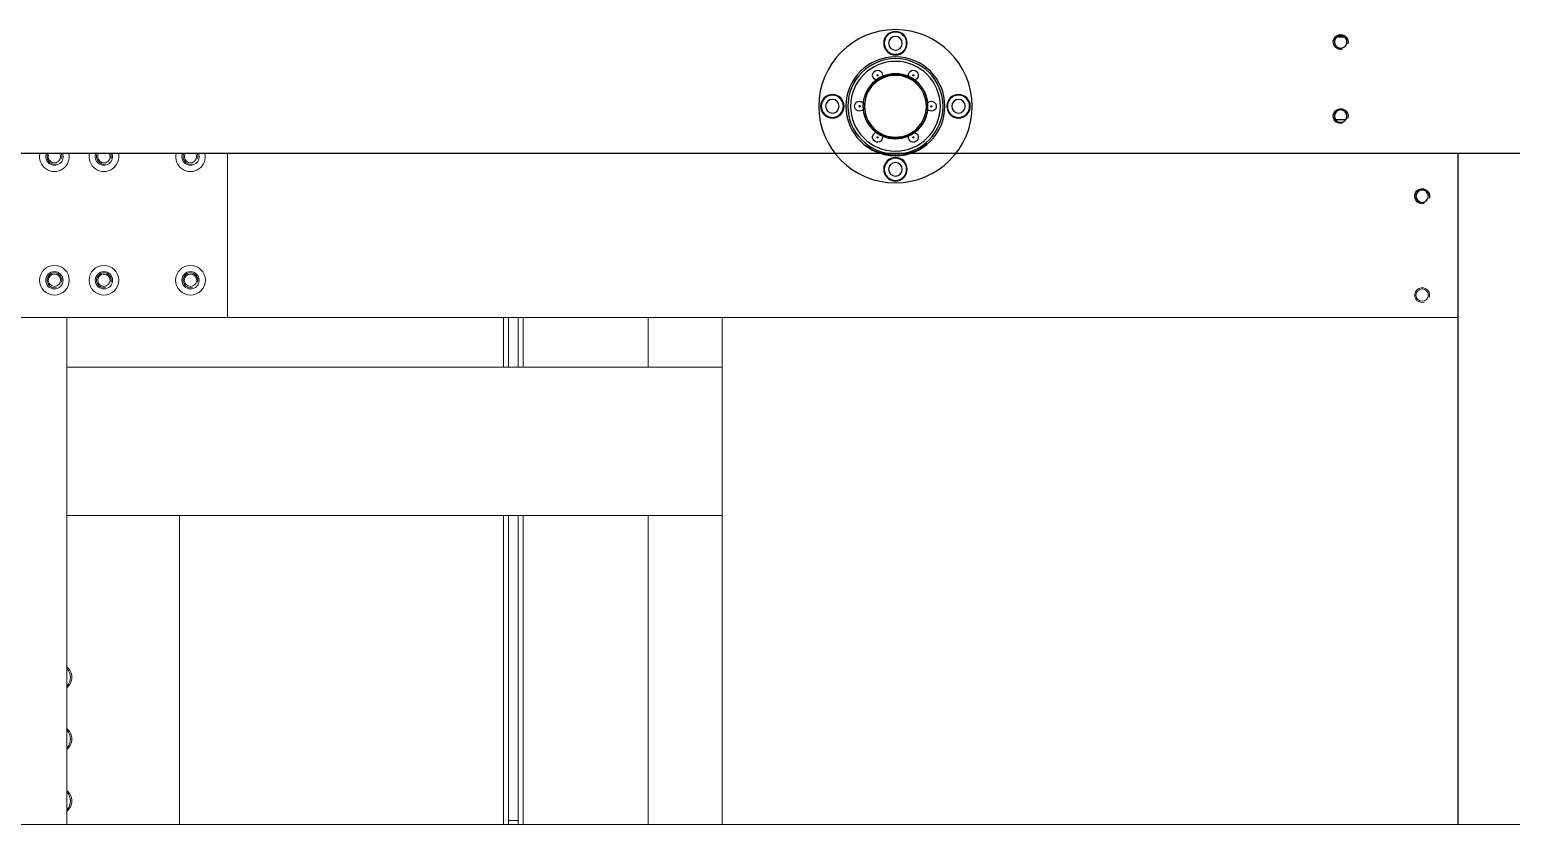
# Model space of a CAD drawing. Header units: millimetres. Extents: x -1052 to 3351, y 0 to 2015.
# Drawn here: x -223.46 to -214.6, y 1702.45 to 1707.2 of the extents above; entities that cross this region are included whole.
import ezdxf

# ---------------------------------------------------------------- set-up
doc = ezdxf.new("R2010")
doc.units = ezdxf.units.MM
doc.layers.add('@ New Renovation', color=7, linetype='Continuous')
for name, color, linetype, lineweight in [('AM_CL', 7, 'Continuous', 15), ('ISO4762-M6X30-10_9SOLIDLINE！实线层', 7, 'Continuous', 18), ('QJ_RECTANGULAR_TUBSOLIDLINE！实线层', 7, 'Continuous', 18), ('QJ_SQUARE_TUBE_120SOLIDLINE！实线层', 7, 'Continuous', 18), ('QZDB-4-1SOLIDLINE！实线层', 7, 'Continuous', 18), ('QZDB-4-2-1SOLIDLINE！实线层', 7, 'Continuous', 18), ('QZDB-4-2-3SOLIDLINE！实线层', 7, 'Continuous', 18), ('QZDBHC-2-1-LSOLIDLINE！实线层', 7, 'Continuous', 18)]:
    doc.layers.add(name, color=color, linetype=linetype, lineweight=lineweight)

# ---------------------------------------------------------------- blocks, each defined once
blk = doc.blocks.new('*X870')
at = {"layer": '@ New Renovation', "color": 0, "linetype": 'Continuous'}
for p, q in [((-2636.08, 863.3), (-2636.08, -394.7)), ((-2639.03, 486.22), (-2639.13, 486.22)), ((-2638.02, 484.73), (-2638.12, 484.73)), ((-2638.01, 484.72), (-2638.11, 484.72)), ((-2637.79, 484.35), (-2637.89, 484.35)), ((-2637.76, 484.3), (-2637.86, 484.3)), ((-2637.04, 482.94), (-2637.14, 482.94)), ((-2636.92, 482.67), (-2637.02, 482.67)), ((-2636.84, 482.49), (-2636.94, 482.49)), ((-2636.43, 481.51), (-2636.53, 481.51)), ((-2636.5, 481.45), (-2636.4, 481.45)), ((-2636.2, 480.9), (-2636.3, 480.9)), ((-2636.14, 480.73), (-2636.24, 480.73)), ((-2635.91, 480), (-2636.01, 480)), ((-2635.84, 479.76), (-2635.94, 479.76)), ((-2635.72, 479.32), (-2635.82, 479.32)), ((-2635.55, 478.59), (-2635.65, 478.59)), ((-2635.35, 477.55), (-2635.45, 477.55)), ((-2635.27, 477.01), (-2635.37, 477.01)), ((-2635.17, 476.19), (-2635.27, 476.19)), ((-2635.14, 475.88), (-2635.24, 475.88)), ((-2635.14, 475.82), (-2635.24, 475.82)), ((-2635.13, 475.69), (-2635.23, 475.69)), ((-2635.09, 473.83), (-2635.19, 473.83)), ((-2635.09, 473.69), (-2635.19, 473.69)), ((-2635.18, 474.41), (-2635.08, 474.41)), ((-2635.08, 473.96), (-2635.18, 473.96)), ((-2636.46, 467.26), (-2636.36, 467.26)), ((-2635.98, 468.36), (-2636.08, 468.36)), ((-2635.86, 468.78), (-2635.96, 468.78)), ((-2635.7, 469.78), (-2635.6, 469.78)), ((-2635.55, 470), (-2635.65, 470)), ((-2635.53, 470.06), (-2635.63, 470.06)), ((-2635.52, 470.11), (-2635.62, 470.11)), ((-2635.28, 471.47), (-2635.38, 471.47)), ((-2635.24, 471.78), (-2635.34, 471.78)), ((-2635.22, 471.92), (-2635.32, 471.92)), ((-2635.19, 472.2), (-2635.29, 472.2)), ((-2639.78, 461.41), (-2639.88, 461.41)), ((-2638.6, 463.11), (-2638.5, 463.11)), ((-2637.89, 464.07), (-2637.99, 464.07)), ((-2637.53, 464.71), (-2637.63, 464.71)), ((-2637.3, 465.34), (-2637.2, 465.34)), ((-2683.08, 292.8), (-2683.08, 295.79)), ((-2649.68, 296.37), (-2649.68, 292.23)), ((-2364.58, 246.8), (-2636.08, 246.8))]:
    blk.add_line(p, q, dxfattribs=at)
for points in [[(-2666.98, 483.44), (-2666.86, 483.4), (-2666.74, 483.34), (-2666.64, 483.29)], [(-2665.65, 481.86), (-2665.63, 481.63), (-2665.63, 481.39), (-2665.67, 481.13), (-2665.75, 480.86), (-2665.87, 480.6), (-2666.02, 480.35), (-2666.2, 480.14), (-2666.42, 479.95), (-2666.66, 479.79), (-2666.92, 479.67)]]:
    blk.add_lwpolyline(points, dxfattribs=at)
for centre, radius in [((-2655.08, 474.3), 31), ((-2655.08, 499.8), 4.75), ((-2655.08, 499.8), 4.5), ((-2655.08, 499.8), 2.75), ((-2655.08, 474.3), 20), ((-2655.08, 474.3), 19.25), ((-2655.08, 474.3), 18.15), ((-2655.08, 474.3), 13.15), ((-2655.08, 474.3), 12.5), ((-2680.58, 474.3), 4.75), ((-2680.58, 474.3), 4.5), ((-2680.58, 474.3), 2.75), ((-2629.58, 474.3), 4.75), ((-2629.58, 474.3), 4.5), ((-2629.58, 474.3), 2.75), ((-2655.08, 448.8), 4.75), ((-2655.08, 448.8), 4.5), ((-2655.08, 448.8), 2.75), ((-2681.08, 294.3), 2.5), ((-2651.08, 294.3), 2.5), ((-2618.68, 261.35), 2.5)]:
    blk.add_circle(centre, radius, dxfattribs=at)
for centre, radius, start, end in [((-2655.08, 474.3), 13, 35.57901, 144.42099), ((-2655.08, 488.8), 2, 308.72364, 231.42857), ((-2655.08, 488.8), 2.01, 230.98479, 309.01521), ((-2655.18, 474.3), 20, 319.88911, 36.58166), ((-2667.64, 481.55), 2, 8.72364, 291.27636), ((-2655.08, 474.3), 13, 155.57901, 204.42099), ((-2655.08, 474.3), 13, 155.52273, 155.57901), ((-2655.08, 474.3), 13, 144.47727, 155.52273), ((-2667.64, 481.55), 2, 291.27636, 291.42857), ((-2655.08, 474.3), 13, 144.42099, 144.47727), ((-2642.52, 481.55), 2.01, 170.98479, 249.01521), ((-2655.08, 474.3), 13, 35.52273, 35.57901), ((-2642.52, 481.55), 2, 248.72364, 171.27636), ((-2642.52, 481.55), 2, 171.27636, 171.42857), ((-2655.08, 474.3), 13, 24.47727, 35.52273), ((-2655.08, 474.3), 13, 24.42099, 24.47727), ((-2655.08, 474.3), 13, 0, 24.42099), ((-2655.08, 474.3), 13, 335.57901, 0), ((-2667.64, 467.05), 2, 68.72364, 351.27636), ((-2655.08, 474.3), 13, 204.42099, 204.47727), ((-2667.64, 467.05), 2.01, 350.98479, 69.01521), ((-2655.08, 474.3), 13, 204.47727, 215.52273), ((-2642.52, 467.05), 2.01, 110.98479, 189.01521), ((-2642.52, 467.05), 2, 188.72364, 111.27636), ((-2655.08, 474.3), 13, 324.47727, 335.52273), ((-2655.08, 474.3), 13, 335.52273, 335.57901), ((-2642.52, 467.05), 2, 111.27636, 111.42857), ((-2667.64, 467.05), 2, 351.27636, 351.42857), ((-2655.08, 474.3), 13, 215.52273, 215.57901), ((-2655.08, 474.3), 13, 215.57901, 324.42099), ((-2655.08, 459.8), 2, 128.72364, 51.42857), ((-2655.08, 459.8), 2.01, 50.98479, 129.01521), ((-2655.08, 474.3), 13, 324.42099, 324.47727), ((-2681.08, 294.3), 3, 345, 285), ((-2651.08, 294.3), 3, 345, 285), ((-2618.68, 261.35), 3, 345, 285)]:
    blk.add_arc(centre, radius, start, end, dxfattribs=at)
for points, knots in [([(-2655.08, 489), (-2655.15, 489), (-2655.29, 488.92), (-2655.29, 488.68), (-2655.15, 488.6), (-2655.08, 488.6)], [0, 0, 0, 0, 0.2066602, 0.4124492, 0.6202908, 0.6202908, 0.6202908, 0.6202908]), ([(-2654.88, 488.8), (-2654.88, 488.86), (-2654.96, 489), (-2655.2, 489), (-2655.28, 488.86), (-2655.28, 488.8)], [0, 0, 0, 0, 0.2064947, 0.4125739, 0.620463, 0.620463, 0.620463, 0.620463]), ([(-2654.88, 488.8), (-2654.88, 488.73), (-2654.96, 488.59), (-2655.2, 488.59), (-2655.28, 488.73), (-2655.28, 488.8)], [0, 0, 0, 0, 0.2064102, 0.4124773, 0.6202807, 0.6202807, 0.6202807, 0.6202807]), ([(-2655.08, 488.6), (-2655.01, 488.6), (-2654.87, 488.67), (-2654.87, 488.91), (-2655.01, 489), (-2655.08, 489)], [0, 0, 0, 0, 0.2065304, 0.4124013, 0.6202998, 0.6202998, 0.6202998, 0.6202998]), ([(-2667.54, 481.72), (-2667.6, 481.75), (-2667.76, 481.75), (-2667.88, 481.55), (-2667.8, 481.41), (-2667.74, 481.37)], [0, 0, 0, 0, 0.2064025, 0.4123888, 0.6201823, 0.6201823, 0.6201823, 0.6201823]), ([(-2667.54, 481.72), (-2667.6, 481.75), (-2667.76, 481.75), (-2667.88, 481.55), (-2667.8, 481.41), (-2667.74, 481.37)], [0, 0, 0, 0, 0.2064472, 0.4124784, 0.6203182, 0.6203182, 0.6203182, 0.6203182]), ([(-2667.54, 481.72), (-2667.6, 481.75), (-2667.76, 481.75), (-2667.88, 481.55), (-2667.8, 481.41), (-2667.74, 481.37)], [0, 0, 0, 0, 0.2064524, 0.4125033, 0.6203483, 0.6203483, 0.6203483, 0.6203483]), ([(-2667.74, 481.37), (-2667.68, 481.34), (-2667.52, 481.34), (-2667.4, 481.54), (-2667.48, 481.69), (-2667.54, 481.72)], [0, 0, 0, 0, 0.2064556, 0.4125677, 0.6204166, 0.6204166, 0.6204166, 0.6204166]), ([(-2667.74, 481.37), (-2667.68, 481.34), (-2667.52, 481.34), (-2667.4, 481.54), (-2667.48, 481.69), (-2667.54, 481.72)], [0, 0, 0, 0, 0.206431, 0.4125214, 0.6203457, 0.6203457, 0.6203457, 0.6203457]), ([(-2642.52, 481.75), (-2642.59, 481.75), (-2642.73, 481.67), (-2642.73, 481.43), (-2642.59, 481.35), (-2642.52, 481.35)], [0, 0, 0, 0, 0.2059854, 0.4120309, 0.620168, 0.620168, 0.620168, 0.620168]), ([(-2642.62, 481.72), (-2642.68, 481.69), (-2642.76, 481.55), (-2642.64, 481.34), (-2642.48, 481.34), (-2642.42, 481.37)], [0, 0, 0, 0, 0.206367, 0.4123905, 0.6201491, 0.6201491, 0.6201491, 0.6201491]), ([(-2642.62, 481.72), (-2642.68, 481.69), (-2642.76, 481.55), (-2642.64, 481.34), (-2642.48, 481.34), (-2642.42, 481.37)], [0, 0, 0, 0, 0.2063877, 0.4124347, 0.6202141, 0.6202141, 0.6202141, 0.6202141]), ([(-2642.42, 481.37), (-2642.36, 481.41), (-2642.28, 481.55), (-2642.4, 481.75), (-2642.56, 481.75), (-2642.62, 481.72)], [0, 0, 0, 0, 0.2064911, 0.412566, 0.6204498, 0.6204498, 0.6204498, 0.6204498]), ([(-2642.42, 481.37), (-2642.36, 481.41), (-2642.28, 481.55), (-2642.4, 481.75), (-2642.56, 481.75), (-2642.62, 481.72)], [0, 0, 0, 0, 0.2064963, 0.4125909, 0.6204799, 0.6204799, 0.6204799, 0.6204799]), ([(-2642.52, 481.35), (-2642.46, 481.35), (-2642.31, 481.42), (-2642.31, 481.66), (-2642.46, 481.75), (-2642.52, 481.75)], [0, 0, 0, 0, 0.2060529, 0.4122126, 0.6204306, 0.6204306, 0.6204306, 0.6204306]), ([(-2667.64, 467.25), (-2667.7, 467.25), (-2667.85, 467.17), (-2667.85, 466.93), (-2667.7, 466.85), (-2667.64, 466.85)], [0, 0, 0, 0, 0.2059733, 0.4120534, 0.6201899, 0.6201899, 0.6201899, 0.6201899]), ([(-2667.74, 467.22), (-2667.8, 467.19), (-2667.88, 467.05), (-2667.76, 466.84), (-2667.6, 466.84), (-2667.54, 466.87)], [0, 0, 0, 0, 0.2064032, 0.4123909, 0.6201866, 0.6201866, 0.6201866, 0.6201866]), ([(-2667.74, 467.22), (-2667.8, 467.19), (-2667.88, 467.05), (-2667.76, 466.84), (-2667.6, 466.84), (-2667.54, 466.87)], [0, 0, 0, 0, 0.2064084, 0.4124158, 0.6202167, 0.6202167, 0.6202167, 0.6202167]), ([(-2667.54, 466.87), (-2667.48, 466.91), (-2667.4, 467.05), (-2667.52, 467.25), (-2667.68, 467.25), (-2667.74, 467.22)], [0, 0, 0, 0, 0.2064534, 0.412564, 0.6204122, 0.6204122, 0.6204122, 0.6204122]), ([(-2667.54, 466.87), (-2667.48, 466.91), (-2667.4, 467.05), (-2667.52, 467.25), (-2667.68, 467.25), (-2667.74, 467.22)], [0, 0, 0, 0, 0.2064742, 0.4126082, 0.6204773, 0.6204773, 0.6204773, 0.6204773]), ([(-2667.64, 466.85), (-2667.57, 466.85), (-2667.43, 466.92), (-2667.43, 467.16), (-2667.57, 467.25), (-2667.64, 467.25)], [0, 0, 0, 0, 0.2060651, 0.4121901, 0.6204088, 0.6204088, 0.6204088, 0.6204088]), ([(-2642.52, 467.25), (-2642.59, 467.25), (-2642.73, 467.17), (-2642.73, 466.93), (-2642.59, 466.85), (-2642.52, 466.85)], [0, 0, 0, 0, 0.2066468, 0.4127884, 0.6201646, 0.6201646, 0.6201646, 0.6201646]), ([(-2642.42, 467.22), (-2642.48, 467.25), (-2642.64, 467.25), (-2642.76, 467.05), (-2642.68, 466.91), (-2642.62, 466.87)], [0, 0, 0, 0, 0.2064534, 0.412564, 0.6204122, 0.6204122, 0.6204122, 0.6204122]), ([(-2642.42, 467.22), (-2642.48, 467.25), (-2642.64, 467.25), (-2642.76, 467.05), (-2642.68, 466.91), (-2642.62, 466.87)], [0, 0, 0, 0, 0.2064742, 0.4126082, 0.6204773, 0.6204773, 0.6204773, 0.6204773]), ([(-2642.62, 466.87), (-2642.57, 466.84), (-2642.4, 466.84), (-2642.28, 467.04), (-2642.36, 467.19), (-2642.42, 467.22)], [0, 0, 0, 0, 0.2064032, 0.4123909, 0.6201866, 0.6201866, 0.6201866, 0.6201866]), ([(-2642.62, 466.87), (-2642.57, 466.84), (-2642.4, 466.84), (-2642.28, 467.04), (-2642.36, 467.19), (-2642.42, 467.22)], [0, 0, 0, 0, 0.2064084, 0.4124158, 0.6202167, 0.6202167, 0.6202167, 0.6202167]), ([(-2642.52, 466.85), (-2642.46, 466.85), (-2642.31, 466.93), (-2642.31, 467.17), (-2642.46, 467.25), (-2642.52, 467.25)], [0, 0, 0, 0, 0.2067802, 0.4129874, 0.6204365, 0.6204365, 0.6204365, 0.6204365]), ([(-2654.88, 459.8), (-2654.88, 459.86), (-2654.96, 460), (-2655.2, 460), (-2655.28, 459.86), (-2655.28, 459.8)], [0, 0, 0, 0, 0.2064587, 0.4125738, 0.6204258, 0.6204258, 0.6204258, 0.6204258]), ([(-2655.28, 459.8), (-2655.28, 459.73), (-2655.2, 459.59), (-2654.96, 459.59), (-2654.88, 459.73), (-2654.88, 459.8)], [0, 0, 0, 0, 0.2063995, 0.4123827, 0.6201731, 0.6201731, 0.6201731, 0.6201731])]:
    blk.add_open_spline(points, degree=3, knots=knots, dxfattribs=at)
at = {"layer": 'ISO4762-M6X30-10_9SOLIDLINE！实线层', "color": 7, "linetype": 'Continuous'}
for centre in [(-2424.08, 812.8), (-2399.08, 812.8), (-2374.08, 812.8)]:
    blk.add_arc(centre, 5, 224.4851, 315.5149, dxfattribs=at)
at = {"layer": 'QJ_RECTANGULAR_TUBSOLIDLINE！实线层', "color": 7, "linetype": 'Continuous'}
for p, q in [((-2364.58, 1084.3), (-2364.58, -615.7)), ((-2549.58, 809.3), (-2549.58, 544.3)), ((-2489.58, 809.3), (-2549.58, 809.3)), ((-2489.58, 809.3), (-2489.58, 544.3)), ((-2366.08, 626.8), (-2366.08, 630.8)), ((-2569.68, 574.3), (-2549.58, 574.3)), ((-2489.58, 574.3), (-2364.58, 574.3)), ((-2569.68, 544.3), (-2549.58, 544.3)), ((-2489.58, 544.3), (-2549.58, 544.3)), ((-2489.58, 544.3), (-2364.58, 544.3))]:
    blk.add_line(p, q, dxfattribs=at)
at = {"layer": 'QJ_SQUARE_TUBE_120SOLIDLINE！实线层', "color": 7, "linetype": 'Continuous'}
for p, q in [((-2569.68, 809.3), (-2549.58, 809.3)), ((-2489.58, 809.3), (-2364.58, 809.3))]:
    blk.add_line(p, q, dxfattribs=at)
at = {"layer": 'QZDB-4-1SOLIDLINE！实线层', "color": 7, "linetype": 'Continuous'}
for p, q in [((-2549.58, 626.8), (-2569.68, 626.8)), ((-2569.68, 624.8), (-2549.58, 624.8)), ((-2364.58, 626.8), (-2489.58, 626.8)), ((-2489.58, 624.8), (-2364.58, 624.8))]:
    blk.add_line(p, q, dxfattribs=at)
at = {"layer": 'QZDB-4-2-1SOLIDLINE！实线层', "color": 7, "linetype": 'Continuous'}
for p, q in [((-2549.58, 632.8), (-2569.68, 632.8)), ((-2569.68, 630.8), (-2549.58, 630.8)), ((-2364.58, 632.8), (-2489.58, 632.8)), ((-2489.58, 630.8), (-2364.58, 630.8))]:
    blk.add_line(p, q, dxfattribs=at)
at = {"layer": 'QZDB-4-2-3SOLIDLINE！实线层', "color": 7, "linetype": 'Continuous'}
blk.add_line((-2489.58, 763.8), (-2364.58, 763.8), dxfattribs=at)
for centre in [(-2424.08, 812.8), (-2399.08, 812.8), (-2374.08, 812.8)]:
    blk.add_arc(centre, 5.5, 219.55913, 320.44087, dxfattribs=at)
at = {"layer": 'QZDBHC-2-1-LSOLIDLINE！实线层', "color": 7, "linetype": 'Continuous'}
for p, q in [((-2569.68, 246.8), (-2569.68, 863.3)), ((-2569.68, 744.3), (-2636.08, 744.3))]:
    blk.add_line(p, q, dxfattribs=at)
for centre, radius in [((-2584.68, 814.3), 6), ((-2584.68, 814.3), 3.5), ((-2584.68, 814.3), 2.5), ((-2584.68, 794.3), 6), ((-2584.68, 794.3), 3.5), ((-2584.68, 794.3), 2.5), ((-2584.68, 759.3), 6), ((-2584.68, 759.3), 3.5), ((-2584.68, 759.3), 2.5), ((-2578.68, 261.35), 2.5)]:
    blk.add_circle(centre, radius, dxfattribs=at)
for centre, radius, start, end in [((-2634.68, 814.3), 3.5, 246.07431, 113.92569), ((-2634.68, 814.3), 6, 256.42271, 103.57729), ((-2634.68, 814.3), 2.5, 235.64408, 124.35592), ((-2634.68, 794.3), 3.5, 246.07431, 113.92569), ((-2634.68, 794.3), 6, 256.42271, 103.57729), ((-2634.68, 794.3), 2.5, 235.64408, 124.35592), ((-2634.68, 759.3), 3.5, 246.07431, 113.92569), ((-2634.68, 759.3), 6, 256.42271, 103.57729), ((-2634.68, 759.3), 2.5, 235.64408, 124.35592)]:
    blk.add_arc(centre, radius, start, end, dxfattribs=at)
at = {"layer": 'QZDBHC-2-1-LSOLIDLINE！实线层', "color": 3, "linetype": 'Continuous'}
for centre, start, end in [((-2634.68, 814.3), 345, 117.8204), ((-2584.68, 814.3), 345, 285), ((-2634.68, 814.3), 242.17874, 285), ((-2634.68, 794.3), 345, 117.8204), ((-2584.68, 794.3), 345, 285), ((-2634.68, 794.3), 242.17874, 285), ((-2634.68, 759.3), 345, 117.8204), ((-2584.68, 759.3), 345, 285), ((-2634.68, 759.3), 242.17874, 285), ((-2578.68, 261.35), 345, 285)]:
    blk.add_arc(centre, 3, start, end, dxfattribs=at)
blk = doc.blocks.new('1111')
at = {"layer": '@ New Renovation', "color": 0, "xscale": -1.000000000000001, "rotation": 90}
blk.add_blockref('*X870', (742235.8, 28062.85), dxfattribs=at)

msp = doc.modelspace()

# ---------------------------------------------------------------- block references
at = {"layer": 'AM_CL', "xscale": 0.01479181789831161, "yscale": 0.01479181789831161, "zscale": 0.01479181789831161}
msp.add_blockref('1111', (-11190.2858, 1252.3689), dxfattribs=at)

doc.saveas('drawing.dxf')
